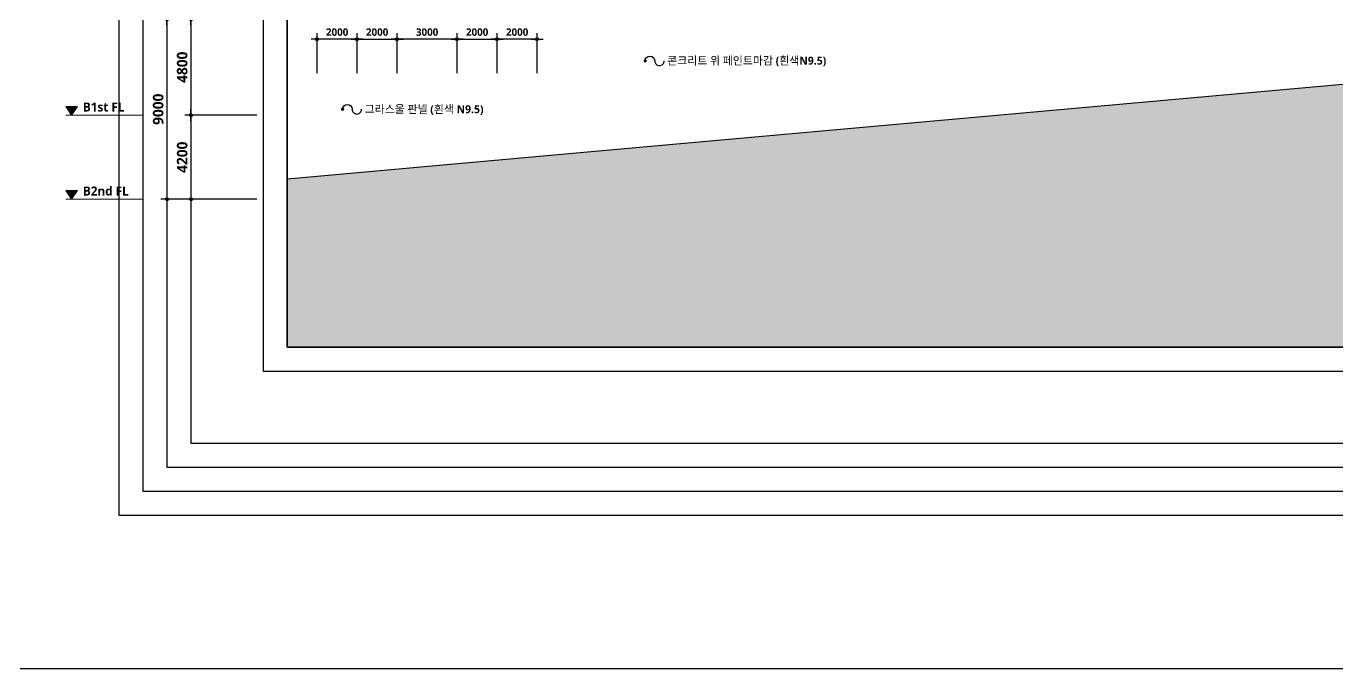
# Model space of a CAD drawing. Header units: millimetres. Extents: x 0 to 190005487, y 0 to 455456909.
# Drawn here: x 127974 to 193497, y 267300 to 299428 of the extents above; entities that cross this region are included whole.
import ezdxf

# ---------------------------------------------------------------- set-up
doc = ezdxf.new("R2010")
doc.units = ezdxf.units.MM
doc.header["$LTSCALE"] = 150
doc.header["$MEASUREMENT"] = 0
doc.header["$PDSIZE"] = -10
doc.layers.get('0').update_dxf_attribs({"linetype": 'CONTINUOUS'})
doc.layers.get('Defpoints').update_dxf_attribs({"color": 153, "linetype": 'CONTINUOUS'})
for name, color, linetype in [('A-ANNO-DIM', 4, 'CONTINUOUS'), ('A-ANNO-LEAD', 4, 'CONTINUOUS'), ('A-ANNO-TEXT1', 7, 'CONTINUOUS'), ('A-SECT-SOIL-PAT1', 253, 'CONTINUOUS'), ('A-ST-AXIS-DIM', 7, 'CONTINUOUS')]:
    doc.layers.add(name, color=color, linetype=linetype)
doc.layers.add('A-MARK', color=7, linetype='CONTINUOUS', lineweight=15)
doc.layers.add('Defpoint', color=161, linetype='CONTINUOUS', plot=False)
doc.styles.add('2020음성 1차', font='NanumGothicBold.ttf')
doc.styles.add('SH_대대리576', font='NanumGothicBold.ttf')
doc.dimstyles.new('SHP300내부', dxfattribs={"dimscale": 150, "dimtxt": 2.5, "dimasz": 1, "dimexe": 2, "dimexo": 2, "dimgap": 1, "dimtad": 1, "dimdec": 0, "dimzin": 0, "dimdsep": 46, "dimtxsty": 'SH_대대리576', "dimblk": 'DIMDOT', "dimcen": 0.09, "dimclrd": 256, "dimclre": 256, "dimclrt": 3, "dimadec": 0, "dimazin": 1, "dimtfac": 1, "dimtdec": 0, "dimtix": 1, "dimtmove": 2, "dimatfit": 0, "dimldrblk": 'DIMDOT', "dimfxl": 1, "dimtolj": 1, "dimtzin": 0, "dimlwd": -1, "dimlwe": -1, "dimarcsym": 0})
doc.dimstyles.new('사본 SHP 600', dxfattribs={"dimscale": 150, "dimtxt": 3.5, "dimasz": 1, "dimexe": 2, "dimexo": 2, "dimgap": 1, "dimtad": 1, "dimdec": 0, "dimzin": 0, "dimdsep": 46, "dimtxsty": 'SH_대대리576', "dimblk": 'DIMDOT', "dimcen": 0.09, "dimclrt": 3, "dimadec": 0, "dimazin": 1, "dimtfac": 1, "dimtdec": 0, "dimtix": 1, "dimtmove": 2, "dimatfit": 0, "dimldrblk": 'DIMDOT', "dimfxl": 1, "dimtfillclr": 3, "dimtolj": 1, "dimtzin": 0, "dimarcsym": 0})

# ---------------------------------------------------------------- blocks, each defined once
blk = doc.blocks.new('Level - GL_Architecture-538196-단면도-1')
at = {"layer": 'A-MARK'}
blk.add_hatch(color=256, dxfattribs=at).paths.add_polyline_path([(-50332, 900), (-49732, 0), (-49132, 900)], flags=0)
for p, q in [((-50332, 900), (-49132, 900)), ((-49732, 0), (-50332, 900)), ((-49132, 900), (-49732, 0)), ((-42506, 0), (-50332, 0))]:
    blk.add_line(p, q, dxfattribs=at)
blk = doc.blocks.new('DIMDOT')
at = {"color": 0}
blk.add_line((-2, 0), (2, 0), dxfattribs=at)
for radius in [0.5, 0.25]:
    blk.add_circle((0, 0), radius, dxfattribs=at)
blk = doc.blocks.new('*D4621')
at = {"layer": 'A-ST-AXIS-DIM', "color": 0, "lineweight": -2}
for p, q in [((139512, 294976), (135912, 294976)), ((136212, 294826), (136212, 290926)), ((139512, 290776), (135912, 290776))]:
    blk.add_line(p, q, dxfattribs=at)
at = {"layer": 'Defpoints', "color": 0}
for p in [(139812, 294976), (136212, 290776), (139812, 290776)]:
    blk.add_point(p, dxfattribs=at)
at = {"layer": 'A-ST-AXIS-DIM', "color": 0, "linetype": 'ByBlock', "lineweight": -2, "xscale": 150, "yscale": 150, "zscale": 150}
for p, rotation in [((136212, 294976), 90), ((136212, 290776), 270)]:
    blk.add_blockref('DIMDOT', p, dxfattribs=dict(at, rotation=rotation))
at = {"layer": 'A-ST-AXIS-DIM', "color": 3, "insert": (135774, 292876), "char_height": 525, "attachment_point": 5, "rotation": 90, "style": 'SH_대대리576'}
blk.add_mtext('\\A1;4200', dxfattribs=at)
blk = doc.blocks.new('*D4622')
at = {"layer": 'A-ST-AXIS-DIM', "color": 0, "lineweight": -2}
for p, q in [((139512, 299776), (135912, 299776)), ((136212, 299626), (136212, 295126)), ((139512, 294976), (135912, 294976))]:
    blk.add_line(p, q, dxfattribs=at)
at = {"layer": 'Defpoints', "color": 0}
for p in [(139812, 299776), (136212, 294976), (139812, 294976)]:
    blk.add_point(p, dxfattribs=at)
at = {"layer": 'A-ST-AXIS-DIM', "color": 0, "linetype": 'ByBlock', "lineweight": -2, "xscale": 150, "yscale": 150, "zscale": 150}
for p, rotation in [((136212, 299776), 90), ((136212, 294976), 270)]:
    blk.add_blockref('DIMDOT', p, dxfattribs=dict(at, rotation=rotation))
at = {"layer": 'A-ST-AXIS-DIM', "color": 3, "insert": (135773, 297376), "char_height": 525, "attachment_point": 5, "rotation": 90, "style": 'SH_대대리576'}
blk.add_mtext('\\A1;4800', dxfattribs=at)
blk = doc.blocks.new('*D4628')
at = {"layer": 'A-ST-AXIS-DIM', "color": 0, "lineweight": -2}
for p, q in [((139512, 299776), (134712, 299776)), ((135012, 299626), (135012, 290926)), ((139512, 290776), (134712, 290776))]:
    blk.add_line(p, q, dxfattribs=at)
at = {"layer": 'Defpoints', "color": 0}
for p in [(139812, 299776), (135012, 290776), (139812, 290776)]:
    blk.add_point(p, dxfattribs=at)
at = {"layer": 'A-ST-AXIS-DIM', "color": 0, "linetype": 'ByBlock', "lineweight": -2, "xscale": 150, "yscale": 150, "zscale": 150}
for p, rotation in [((135012, 299776), 90), ((135012, 290776), 270)]:
    blk.add_blockref('DIMDOT', p, dxfattribs=dict(at, rotation=rotation))
at = {"layer": 'A-ST-AXIS-DIM', "color": 3, "insert": (134573, 295276), "char_height": 525, "attachment_point": 5, "rotation": 90, "style": 'SH_대대리576'}
blk.add_mtext('\\A1;9000', dxfattribs=at)
blk = doc.blocks.new('*D5108')
at = {"layer": 'A-ANNO-DIM'}
for p, q in [((142518, 297076), (142518, 299076)), ((144518, 297076), (144518, 299076)), ((144368, 298776), (142668, 298776))]:
    blk.add_line(p, q, dxfattribs=at)
at = {"layer": 'Defpoints', "color": 0}
for p in [(142518, 298776), (142518, 296776), (144518, 296776)]:
    blk.add_point(p, dxfattribs=at)
at = {"layer": 'A-ANNO-DIM', "linetype": 'ByBlock', "xscale": 150, "yscale": 150, "zscale": 150}
for p, rotation in [((142518, 298776), 179.9999999999984), ((144518, 298776), 359.9999999999984)]:
    blk.add_blockref('DIMDOT', p, dxfattribs=dict(at, rotation=rotation))
at = {"layer": 'A-ANNO-DIM', "color": 3, "insert": (143518, 299133), "char_height": 375, "attachment_point": 5, "style": 'SH_대대리576'}
blk.add_mtext('\\A1;2000', dxfattribs=at)
blk = doc.blocks.new('*D5109')
at = {"layer": 'A-ANNO-DIM'}
for p, q in [((144518, 297076), (144518, 299076)), ((146518, 297076), (146518, 299076)), ((144668, 298776), (146368, 298776))]:
    blk.add_line(p, q, dxfattribs=at)
at = {"layer": 'Defpoints', "color": 0}
for p in [(146518, 298776), (144518, 296776), (146518, 296776)]:
    blk.add_point(p, dxfattribs=at)
at = {"layer": 'A-ANNO-DIM', "linetype": 'ByBlock', "xscale": 150, "yscale": 150, "zscale": 150, "rotation": 180}
blk.add_blockref('DIMDOT', (144518, 298776), dxfattribs=at)
at = {"layer": 'A-ANNO-DIM', "linetype": 'ByBlock', "xscale": 150, "yscale": 150, "zscale": 150}
blk.add_blockref('DIMDOT', (146518, 298776), dxfattribs=at)
at = {"layer": 'A-ANNO-DIM', "color": 3, "insert": (145518, 299133), "char_height": 375, "attachment_point": 5, "style": 'SH_대대리576'}
blk.add_mtext('\\A1;2000', dxfattribs=at)
blk = doc.blocks.new('*D5110')
at = {"layer": 'A-ANNO-DIM'}
for p, q in [((146518, 297076), (146518, 299076)), ((149518, 297076), (149518, 299076)), ((149368, 298776), (146668, 298776))]:
    blk.add_line(p, q, dxfattribs=at)
at = {"layer": 'Defpoints', "color": 0}
for p in [(146518, 298776), (146518, 296776), (149518, 296776)]:
    blk.add_point(p, dxfattribs=at)
at = {"layer": 'A-ANNO-DIM', "linetype": 'ByBlock', "xscale": 150, "yscale": 150, "zscale": 150}
for p, rotation in [((146518, 298776), 179.9999999999989), ((149518, 298776), 359.9999999999989)]:
    blk.add_blockref('DIMDOT', p, dxfattribs=dict(at, rotation=rotation))
at = {"layer": 'A-ANNO-DIM', "color": 3, "insert": (148018, 299133), "char_height": 375, "attachment_point": 5, "style": 'SH_대대리576'}
blk.add_mtext('\\A1;3000', dxfattribs=at)
blk = doc.blocks.new('*D5111')
at = {"layer": 'A-ANNO-DIM'}
for p, q in [((149518, 297076), (149518, 299076)), ((151518, 297076), (151518, 299076)), ((149668, 298776), (151368, 298776))]:
    blk.add_line(p, q, dxfattribs=at)
at = {"layer": 'Defpoints', "color": 0}
for p in [(151518, 298776), (149518, 296776), (151518, 296776)]:
    blk.add_point(p, dxfattribs=at)
at = {"layer": 'A-ANNO-DIM', "linetype": 'ByBlock', "xscale": 150, "yscale": 150, "zscale": 150, "rotation": 180}
blk.add_blockref('DIMDOT', (149518, 298776), dxfattribs=at)
at = {"layer": 'A-ANNO-DIM', "linetype": 'ByBlock', "xscale": 150, "yscale": 150, "zscale": 150}
blk.add_blockref('DIMDOT', (151518, 298776), dxfattribs=at)
at = {"layer": 'A-ANNO-DIM', "color": 3, "insert": (150518, 299133), "char_height": 375, "attachment_point": 5, "style": 'SH_대대리576'}
blk.add_mtext('\\A1;2000', dxfattribs=at)
blk = doc.blocks.new('*D5112')
at = {"layer": 'A-ANNO-DIM'}
for p, q in [((151518, 297076), (151518, 299076)), ((153518, 297076), (153518, 299076)), ((153368, 298776), (151668, 298776))]:
    blk.add_line(p, q, dxfattribs=at)
at = {"layer": 'Defpoints', "color": 0}
for p in [(151518, 298776), (151518, 296776), (153518, 296776)]:
    blk.add_point(p, dxfattribs=at)
at = {"layer": 'A-ANNO-DIM', "linetype": 'ByBlock', "xscale": 150, "yscale": 150, "zscale": 150}
for p, rotation in [((151518, 298776), 179.9999999999984), ((153518, 298776), 359.9999999999984)]:
    blk.add_blockref('DIMDOT', p, dxfattribs=dict(at, rotation=rotation))
at = {"layer": 'A-ANNO-DIM', "color": 3, "insert": (152518, 299133), "char_height": 375, "attachment_point": 5, "style": 'SH_대대리576'}
blk.add_mtext('\\A1;2000', dxfattribs=at)

msp = doc.modelspace()

# ---------------------------------------------------------------- hatches: boundary and pattern name
at = {"layer": 'A-SECT-SOIL-PAT1', "transparency": 33554687}
h = msp.add_hatch(color=256, dxfattribs=at)
h.dxf.hatch_style = 1
h.paths.add_polyline_path([(141012.4, 291781.2), (141012.4, 283376.4), (225887.6, 283376.4), (225887.6, 297076.4), (200118.3, 297076.4), (176677.8, 294976.4), (158818.3, 293376.4), (142518.3, 291916.1)])

# ---------------------------------------------------------------- linework, layer by layer
msp.add_lwpolyline([(141012.4, 340323.6), (225887.6, 340323.6), (225887.6, 283376.4), (141012.4, 283376.4)], close=True)
at = {"layer": 'A-ANNO-LEAD', "const_width": 79.4}
for points in [[(158879.6, 297700.3, 1), (158959, 297700.3, 1)], [(143753.1, 295275.5, 1), (143832.5, 295275.5, 1)]]:
    msp.add_lwpolyline(points, format="xyb", close=True, dxfattribs=at)
at = {"layer": 'A-ANNO-LEAD'}
for points in [[(158919.3, 297700.3, -1), (159395.5, 297700.3, 0.4142136), (159633.6, 297462.2, 0.4142136), (159871.7, 297700.3, 0.4142136)], [(143792.8, 295275.5, -1), (144269, 295275.5, 0.4142136), (144507.1, 295037.4, 0.4142136), (144745.2, 295275.5, 0.4142136)]]:
    msp.add_lwpolyline(points, format="xyb", dxfattribs=at)
at = {"layer": 'A-SECT-SOIL-PAT1'}
msp.add_lwpolyline([(141012.4, 291781.2), (141012.4, 283376.4), (225887.6, 283376.4), (225887.6, 297076.4), (200118.3, 297076.4), (200118.3, 297076.4), (176677.8, 294976.4), (158818.3, 293376.4), (158818.3, 293376.4), (142518.3, 291916.1)], close=True, dxfattribs=at)
at = {"layer": 'Defpoint'}
for points in [[(126000, 356400), (252000, 356400), (252000, 267300), (126000, 267300)], [(132612.4, 274976.4), (234287.6, 274976.4), (234287.6, 348723.6), (132612.4, 348723.6)], [(133812.4, 276176.4), (233087.6, 276176.4), (233087.6, 347523.6), (133812.4, 347523.6)], [(135012.4, 277376.4), (231887.6, 277376.4), (231887.6, 346323.6), (135012.4, 346323.6)], [(136212.4, 278576.4), (230687.6, 278576.4), (230687.6, 345123.6), (136212.4, 345123.6)], [(139812.4, 282176.4), (227087.6, 282176.4), (227087.6, 341523.6), (139812.4, 341523.6)], [(141012.4, 283376.4), (225887.6, 283376.4), (225887.6, 340323.6), (141012.4, 340323.6)]]:
    msp.add_lwpolyline(points, close=True, dxfattribs=at)

# ---------------------------------------------------------------- block references
at = {"layer": 'A-MARK', "xscale": 0.4938271604938269, "yscale": 0.4938271604938269, "zscale": 0.4938271604938269}
for p in [(154802.9, 294976.4), (154802.9, 290776.4), (154802.9, 290776.4)]:
    msp.add_blockref('Level - GL_Architecture-538196-단면도-1', p, dxfattribs=at)

# ---------------------------------------------------------------- texts
at = {"layer": 'A-ANNO-TEXT1'}
for s, height, style, p in [('콘크리트 위 페인트마감 (흰색N9.5)', 400, '2020음성 1차', (160020.6, 297503.7)), ('B1st FL', 450, 'SH_대대리576', (130807.3, 295163)), ('그라스울 판넬 (흰색 N9.5)', 400, '2020음성 1차', (144894.1, 295079)), ('B2nd FL', 450, 'SH_대대리576', (130807.3, 290963))]:
    msp.add_text(s, height=height, dxfattribs=dict(at, style=style)).set_placement(p)

# ---------------------------------------------------------------- dimensions: what is measured, and where the dimension line sits
at = {"layer": 'A-ANNO-DIM'}
for base, p1, p2, angle, picture, middle in [((142518.3, 298776.4), (144518.3, 296776.4), (142518.3, 296776.4), 180, '*D5108', (143518.3, 299132.5)), ((146518.3, 298776.4), (144518.3, 296776.4), (146518.3, 296776.4), 0, '*D5109', (145518.3, 299132.5)), ((146518.3, 298776.4), (149518.3, 296776.4), (146518.3, 296776.4), 180, '*D5110', (148018.3, 299133.3)), ((151518.3, 298776.4), (149518.3, 296776.4), (151518.3, 296776.4), 0, '*D5111', (150518.3, 299132.5)), ((151518.3, 298776.4), (153518.3, 296776.4), (151518.3, 296776.4), 180, '*D5112', (152518.3, 299132.5))]:
    dim = msp.add_linear_dim(base=base, p1=p1, p2=p2, angle=angle, dimstyle='SHP300내부', override={"dimtxsty": 'SH_대대리576', "dimldrblk": 'DIMDOT'}, dxfattribs=at)
    dim.commit()
    dim.dimension.update_dxf_attribs({"geometry": picture, "text_midpoint": middle})
at = {"layer": 'A-ST-AXIS-DIM'}
for base, p1, p2, picture, middle in [((135012.4, 290776.4), (139812.4, 299776.4), (139812.4, 290776.4), '*D4628', (134572.7, 295276.4)), ((136212.4, 294976.4), (139812.4, 299776.4), (139812.4, 294976.4), '*D4622', (135772.7, 297376.4)), ((136212.4, 290776.4), (139812.4, 294976.4), (139812.4, 290776.4), '*D4621', (135773.8, 292876.4))]:
    dim = msp.add_linear_dim(base=base, p1=p1, p2=p2, angle=90, dimstyle='사본 SHP 600', override={"dimtxsty": 'SH_대대리576', "dimldrblk": 'DIMDOT'}, dxfattribs=at)
    dim.commit()
    dim.dimension.update_dxf_attribs({"geometry": picture, "text_midpoint": middle})

doc.saveas('drawing.dxf')
